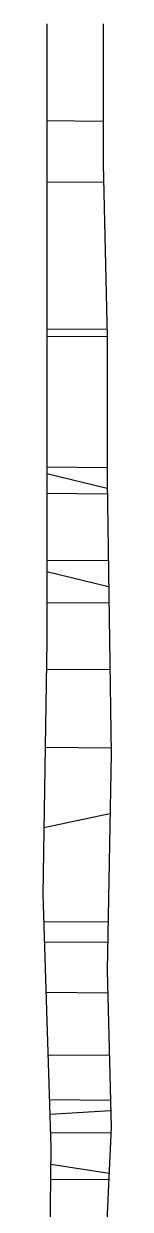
# Model space of a CAD drawing. Header units: millimetres. Extents: x 0 to 1800, y 0 to 1200.
# Drawn here: x 942 to 949.9, y 575.6 to 713.7 of the extents above; entities that cross this region are included whole.
import ezdxf

# ---------------------------------------------------------------- set-up
doc = ezdxf.new("R2010")
doc.units = ezdxf.units.MM

msp = doc.modelspace()

# ---------------------------------------------------------------- linework, layer by layer
at = {"color": 249}
for p, q in [((942.44, 713.7), (942.44, 703.88)), ((942.44, 713.7), (942.44, 703.88)), ((948.99, 713.7), (948.99, 697.33)), ((948.99, 713.7), (948.99, 697.33)), ((942.44, 703.88), (942.44, 686.58)), ((942.44, 703.88), (942.44, 686.58)), ((942.44, 702.4), (948.99, 702.35)), ((942.44, 702.4), (948.99, 702.35)), ((948.99, 697.33), (949.46, 677.23)), ((948.99, 697.33), (949.46, 677.23)), ((942.44, 695.28), (949.04, 695.23)), ((942.44, 695.28), (949.04, 695.23)), ((942.44, 686.58), (942.44, 666.48)), ((942.44, 686.58), (942.44, 666.48)), ((942.44, 678.16), (949.44, 678.1)), ((942.44, 678.16), (949.44, 678.1)), ((942.44, 677.31), (949.46, 677.26)), ((942.44, 677.31), (949.46, 677.26)), ((949.46, 677.23), (949.46, 660.4)), ((949.46, 677.23), (949.46, 660.4)), ((942.44, 666.48), (942.44, 641.7)), ((942.44, 666.48), (942.44, 641.7)), ((942.44, 662.05), (949.46, 661.99)), ((942.44, 662.05), (949.46, 661.99)), ((942.44, 661.31), (949.47, 659.6)), ((942.44, 661.31), (949.47, 659.6)), ((949.46, 660.4), (949.93, 628.62)), ((949.46, 660.4), (949.93, 628.62)), ((942.44, 659), (949.48, 658.94)), ((942.44, 659), (949.48, 658.94)), ((942.44, 651.2), (949.6, 651.14)), ((942.44, 651.2), (949.6, 651.14)), ((942.44, 649.87), (949.64, 648.12)), ((942.44, 649.87), (949.64, 648.12)), ((942.44, 646.28), (949.67, 646.23)), ((942.44, 646.28), (949.67, 646.23)), ((942.44, 641.7), (941.98, 612.25)), ((942.44, 641.7), (941.98, 612.25)), ((942.39, 638.49), (949.79, 638.44)), ((942.39, 638.49), (949.79, 638.44)), ((942.25, 629.39), (949.92, 629.33)), ((942.25, 629.39), (949.92, 629.33)), ((949.93, 628.62), (949.46, 603.37)), ((949.93, 628.62), (949.46, 603.37)), ((942.1, 620.03), (949.8, 621.66)), ((942.1, 620.03), (949.8, 621.66)), ((941.98, 612.25), (942.91, 582.8)), ((941.98, 612.25), (942.91, 582.8)), ((942.08, 609.11), (949.57, 609.06)), ((942.08, 609.11), (949.57, 609.06)), ((942.15, 606.74), (949.52, 606.69)), ((942.15, 606.74), (949.52, 606.69)), ((949.46, 603.37), (949.93, 585.14)), ((949.46, 603.37), (949.93, 585.14)), ((942.34, 600.85), (949.53, 600.79)), ((942.34, 600.85), (949.53, 600.79)), ((942.57, 593.57), (949.71, 593.52)), ((942.57, 593.57), (949.71, 593.52)), ((942.74, 588.34), (949.85, 588.28)), ((942.74, 588.34), (949.85, 588.28)), ((942.79, 586.66), (949.88, 587.06)), ((942.79, 586.66), (949.88, 587.06)), ((942.86, 584.52), (949.9, 584.47)), ((942.86, 584.52), (949.9, 584.47)), ((949.93, 585.14), (948.53, 553.82)), ((949.93, 585.14), (948.53, 553.82)), ((942.91, 582.8), (942.44, 545.4)), ((942.91, 582.8), (942.44, 545.4)), ((942.89, 580.81), (949.69, 579.79)), ((942.89, 580.81), (949.69, 579.79)), ((942.87, 579.07), (949.66, 579.02)), ((942.87, 579.07), (949.66, 579.02))]:
    msp.add_line(p, q, dxfattribs=at)

doc.saveas('drawing.dxf')
